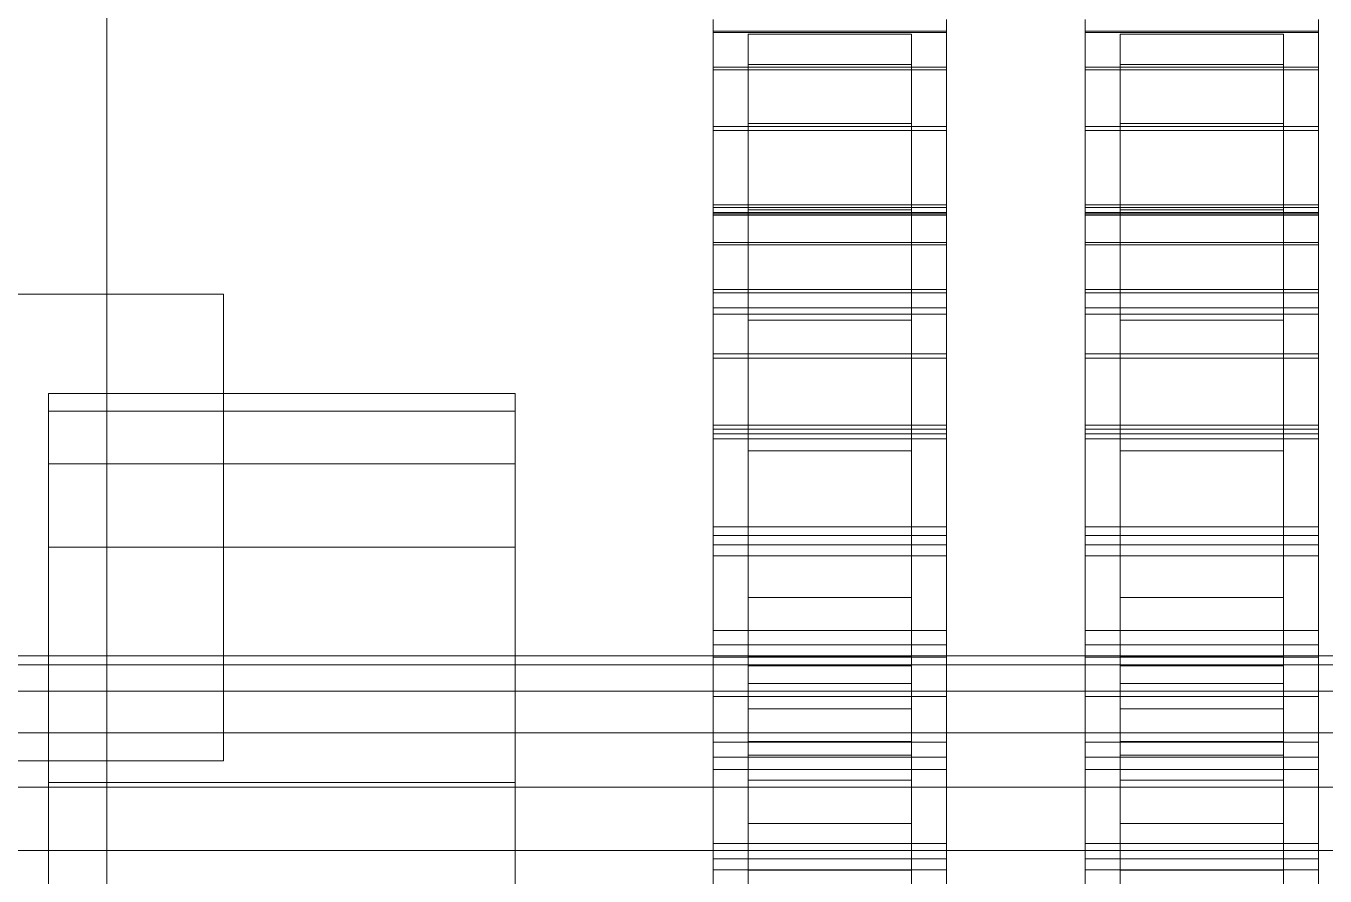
# Model space of a CAD drawing. Header units: millimetres. Extents: x -2500 to 58855, y -53268 to 6837.
# Drawn here: x 1393.1 to 1504.4, y -33229.9 to -33157 of the extents above; entities that cross this region are included whole.
import ezdxf

# ---------------------------------------------------------------- set-up
doc = ezdxf.new("R2010")
doc.units = ezdxf.units.MM
doc.layers.add('frontal_secador', color=7, linetype='Continuous', lineweight=0)

msp = doc.modelspace()

# ---------------------------------------------------------------- linework, layer by layer
at = {"layer": 'frontal_secador'}
for p, q in [((1400, -35335), (1400, -33065)), ((1400, -34650), (1400, -33065)), ((1400, -35350), (1400, -33100)), ((1452, -33157.441), (1452, -33156.445)), ((1452, -33172.325), (1452, -33156.445)), ((1452, -33156.445), (1452, -33157.562)), ((1472, -33156.445), (1472, -33157.441)), ((1472, -33156.445), (1472, -33172.325)), ((1472, -33157.562), (1472, -33156.445)), ((1483.88, -33157.441), (1483.88, -33156.445)), ((1483.88, -33172.325), (1483.88, -33156.445)), ((1483.88, -33156.445), (1483.88, -33157.562)), ((1503.88, -33156.445), (1503.88, -33157.441)), ((1503.88, -33156.445), (1503.88, -33172.325)), ((1503.88, -33157.562), (1503.88, -33156.445)), ((1452, -33160.523), (1452, -33157.441)), ((1452, -33157.441), (1472, -33157.441)), ((1452, -33173.116), (1452, -33157.441)), ((1452, -33157.562), (1472, -33157.562)), ((1452, -33173.212), (1452, -33157.562)), ((1452, -33157.562), (1452, -33160.761)), ((1455, -33160.29), (1455, -33157.709)), ((1455, -33157.709), (1469, -33157.709)), ((1455, -33211.096), (1455, -33157.709)), ((1469, -33157.709), (1469, -33160.29)), ((1469, -33157.709), (1469, -33211.096)), ((1472, -33157.441), (1472, -33160.523)), ((1472, -33157.441), (1472, -33173.116)), ((1472, -33157.562), (1472, -33173.212)), ((1472, -33160.761), (1472, -33157.562)), ((1483.88, -33160.523), (1483.88, -33157.441)), ((1483.88, -33157.441), (1503.88, -33157.441)), ((1483.88, -33173.116), (1483.88, -33157.441)), ((1483.88, -33157.562), (1503.88, -33157.562)), ((1483.88, -33173.212), (1483.88, -33157.562)), ((1483.88, -33157.562), (1483.88, -33160.761)), ((1486.88, -33160.29), (1486.88, -33157.709)), ((1486.88, -33157.709), (1500.88, -33157.709)), ((1486.88, -33211.096), (1486.88, -33157.709)), ((1500.88, -33157.709), (1500.88, -33160.29)), ((1500.88, -33157.709), (1500.88, -33211.096)), ((1503.88, -33157.441), (1503.88, -33160.523)), ((1503.88, -33157.441), (1503.88, -33173.116)), ((1503.88, -33157.562), (1503.88, -33173.212)), ((1503.88, -33160.761), (1503.88, -33157.562)), ((1452, -33165.606), (1452, -33160.523)), ((1452, -33160.523), (1472, -33160.523)), ((1452, -33175.562), (1452, -33160.523)), ((1452, -33160.761), (1472, -33160.761)), ((1452, -33175.752), (1452, -33160.761)), ((1452, -33160.761), (1452, -33165.955)), ((1455, -33165.364), (1455, -33160.29)), ((1455, -33160.29), (1469, -33160.29)), ((1455, -33211.859), (1455, -33160.29)), ((1469, -33160.29), (1469, -33165.364)), ((1469, -33160.29), (1469, -33211.859)), ((1472, -33160.523), (1472, -33165.606)), ((1472, -33160.523), (1472, -33175.562)), ((1472, -33160.761), (1472, -33175.752)), ((1472, -33165.955), (1472, -33160.761)), ((1483.88, -33165.606), (1483.88, -33160.523)), ((1483.88, -33160.523), (1503.88, -33160.523)), ((1483.88, -33175.562), (1483.88, -33160.523)), ((1483.88, -33160.761), (1503.88, -33160.761)), ((1483.88, -33175.752), (1483.88, -33160.761)), ((1483.88, -33160.761), (1483.88, -33165.955)), ((1486.88, -33165.364), (1486.88, -33160.29)), ((1486.88, -33160.29), (1500.88, -33160.29)), ((1486.88, -33211.859), (1486.88, -33160.29)), ((1500.88, -33160.29), (1500.88, -33165.364)), ((1500.88, -33160.29), (1500.88, -33211.859)), ((1503.88, -33160.523), (1503.88, -33165.606)), ((1503.88, -33160.523), (1503.88, -33175.562)), ((1503.88, -33160.761), (1503.88, -33175.752)), ((1503.88, -33165.955), (1503.88, -33160.761)), ((1452, -33172.55), (1452, -33165.606)), ((1452, -33165.606), (1472, -33165.606)), ((1452, -33179.598), (1452, -33165.606)), ((1455, -33172.758), (1455, -33165.364)), ((1455, -33165.364), (1469, -33165.364)), ((1455, -33213.359), (1455, -33165.364)), ((1469, -33165.364), (1469, -33172.758)), ((1469, -33165.364), (1469, -33213.359)), ((1472, -33165.606), (1472, -33172.55)), ((1472, -33165.606), (1472, -33179.598)), ((1483.88, -33172.55), (1483.88, -33165.606)), ((1483.88, -33165.606), (1503.88, -33165.606)), ((1483.88, -33179.598), (1483.88, -33165.606)), ((1486.88, -33172.758), (1486.88, -33165.364)), ((1486.88, -33165.364), (1500.88, -33165.364)), ((1486.88, -33213.359), (1486.88, -33165.364)), ((1500.88, -33165.364), (1500.88, -33172.758)), ((1500.88, -33165.364), (1500.88, -33213.359)), ((1503.88, -33165.606), (1503.88, -33172.55)), ((1503.88, -33165.606), (1503.88, -33179.598)), ((1452, -33165.955), (1472, -33165.955)), ((1452, -33179.875), (1452, -33165.955)), ((1452, -33165.955), (1452, -33173.001)), ((1472, -33165.955), (1472, -33179.875)), ((1472, -33173.001), (1472, -33165.955)), ((1483.88, -33165.955), (1503.88, -33165.955)), ((1483.88, -33179.875), (1483.88, -33165.955)), ((1483.88, -33165.955), (1483.88, -33173.001)), ((1503.88, -33165.955), (1503.88, -33179.875)), ((1503.88, -33173.001), (1503.88, -33165.955)), ((1472, -33172.325), (1452, -33172.325)), ((1452, -33172.325), (1452, -33173.116)), ((1452, -33173.212), (1452, -33172.325)), ((1472, -33173.116), (1472, -33172.325)), ((1472, -33172.325), (1472, -33173.212)), ((1503.88, -33172.325), (1483.88, -33172.325)), ((1483.88, -33172.325), (1483.88, -33173.116)), ((1483.88, -33173.212), (1483.88, -33172.325)), ((1503.88, -33173.116), (1503.88, -33172.325)), ((1503.88, -33172.325), (1503.88, -33173.212)), ((1452, -33181.166), (1452, -33172.55)), ((1452, -33172.55), (1472, -33172.55)), ((1452, -33185.111), (1452, -33172.55)), ((1452, -33173.001), (1472, -33173.001)), ((1452, -33185.469), (1452, -33173.001)), ((1452, -33173.001), (1452, -33181.706)), ((1472, -33173.116), (1452, -33173.116)), ((1452, -33173.116), (1452, -33175.562)), ((1472, -33173.212), (1452, -33173.212)), ((1452, -33175.752), (1452, -33173.212)), ((1455, -33182.221), (1455, -33172.758)), ((1455, -33172.758), (1469, -33172.758)), ((1455, -33215.545), (1455, -33172.758)), ((1469, -33172.758), (1469, -33182.221)), ((1469, -33172.758), (1469, -33215.545)), ((1472, -33172.55), (1472, -33181.166)), ((1472, -33172.55), (1472, -33185.111)), ((1472, -33173.001), (1472, -33185.469)), ((1472, -33181.706), (1472, -33173.001)), ((1472, -33175.562), (1472, -33173.116)), ((1472, -33173.212), (1472, -33175.752)), ((1483.88, -33181.166), (1483.88, -33172.55)), ((1483.88, -33172.55), (1503.88, -33172.55)), ((1483.88, -33185.111), (1483.88, -33172.55)), ((1483.88, -33173.001), (1503.88, -33173.001)), ((1483.88, -33185.469), (1483.88, -33173.001)), ((1483.88, -33173.001), (1483.88, -33181.706)), ((1503.88, -33173.116), (1483.88, -33173.116)), ((1483.88, -33173.116), (1483.88, -33175.562)), ((1503.88, -33173.212), (1483.88, -33173.212)), ((1483.88, -33175.752), (1483.88, -33173.212)), ((1486.88, -33182.221), (1486.88, -33172.758)), ((1486.88, -33172.758), (1500.88, -33172.758)), ((1486.88, -33215.545), (1486.88, -33172.758)), ((1500.88, -33172.758), (1500.88, -33182.221)), ((1500.88, -33172.758), (1500.88, -33215.545)), ((1503.88, -33172.55), (1503.88, -33181.166)), ((1503.88, -33172.55), (1503.88, -33185.111)), ((1503.88, -33173.001), (1503.88, -33185.469)), ((1503.88, -33181.706), (1503.88, -33173.001)), ((1503.88, -33175.562), (1503.88, -33173.116)), ((1503.88, -33173.212), (1503.88, -33175.752)), ((1472, -33175.562), (1452, -33175.562)), ((1452, -33175.562), (1452, -33179.598)), ((1472, -33179.598), (1472, -33175.562)), ((1503.88, -33175.562), (1483.88, -33175.562)), ((1483.88, -33175.562), (1483.88, -33179.598)), ((1503.88, -33179.598), (1503.88, -33175.562)), ((1472, -33175.752), (1452, -33175.752)), ((1452, -33179.875), (1452, -33175.752)), ((1472, -33175.752), (1472, -33179.875)), ((1503.88, -33175.752), (1483.88, -33175.752)), ((1483.88, -33179.875), (1483.88, -33175.752)), ((1503.88, -33175.752), (1503.88, -33179.875)), ((1360, -33180), (1410, -33180)), ((1410, -33220), (1410, -33180)), ((1472, -33179.598), (1452, -33179.598)), ((1452, -33179.598), (1452, -33185.111)), ((1472, -33179.875), (1452, -33179.875)), ((1452, -33185.469), (1452, -33179.875)), ((1472, -33185.111), (1472, -33179.598)), ((1472, -33179.875), (1472, -33185.469)), ((1503.88, -33179.598), (1483.88, -33179.598)), ((1483.88, -33179.598), (1483.88, -33185.111)), ((1503.88, -33179.875), (1483.88, -33179.875)), ((1483.88, -33185.469), (1483.88, -33179.875)), ((1503.88, -33185.111), (1503.88, -33179.598)), ((1503.88, -33179.875), (1503.88, -33185.469)), ((1452, -33191.217), (1452, -33181.166)), ((1452, -33181.166), (1472, -33181.166)), ((1452, -33191.951), (1452, -33181.166)), ((1472, -33181.166), (1472, -33191.217)), ((1472, -33181.166), (1472, -33191.951)), ((1483.88, -33191.217), (1483.88, -33181.166)), ((1483.88, -33181.166), (1503.88, -33181.166)), ((1483.88, -33191.951), (1483.88, -33181.166)), ((1503.88, -33181.166), (1503.88, -33191.217)), ((1503.88, -33181.166), (1503.88, -33191.951)), ((1452, -33181.706), (1472, -33181.706)), ((1452, -33192.38), (1452, -33181.706)), ((1452, -33181.706), (1452, -33191.559)), ((1455, -33193.43), (1455, -33182.221)), ((1455, -33182.221), (1469, -33182.221)), ((1455, -33218.342), (1455, -33182.221)), ((1469, -33182.221), (1469, -33193.43)), ((1469, -33182.221), (1469, -33218.342)), ((1472, -33181.706), (1472, -33192.38)), ((1472, -33191.559), (1472, -33181.706)), ((1483.88, -33181.706), (1503.88, -33181.706)), ((1483.88, -33192.38), (1483.88, -33181.706)), ((1483.88, -33181.706), (1483.88, -33191.559)), ((1486.88, -33193.43), (1486.88, -33182.221)), ((1486.88, -33182.221), (1500.88, -33182.221)), ((1486.88, -33218.342), (1486.88, -33182.221)), ((1500.88, -33182.221), (1500.88, -33193.43)), ((1500.88, -33182.221), (1500.88, -33218.342)), ((1503.88, -33181.706), (1503.88, -33192.38)), ((1503.88, -33191.559), (1503.88, -33181.706)), ((1472, -33185.111), (1452, -33185.111)), ((1452, -33185.111), (1452, -33191.951)), ((1472, -33185.469), (1452, -33185.469)), ((1452, -33192.38), (1452, -33185.469)), ((1472, -33191.951), (1472, -33185.111)), ((1472, -33185.469), (1472, -33192.38)), ((1503.88, -33185.111), (1483.88, -33185.111)), ((1483.88, -33185.111), (1483.88, -33191.951)), ((1503.88, -33185.469), (1483.88, -33185.469)), ((1483.88, -33192.38), (1483.88, -33185.469)), ((1503.88, -33191.951), (1503.88, -33185.111)), ((1503.88, -33185.469), (1503.88, -33192.38)), ((1395, -33190.033), (1395, -33188.5)), ((1395, -33188.5), (1435, -33188.5)), ((1395, -33211), (1395, -33188.5)), ((1435, -33188.5), (1435, -33190.033)), ((1435, -33188.5), (1435, -33211)), ((1395, -33194.529), (1395, -33190.033)), ((1395, -33190.033), (1435, -33190.033)), ((1395, -33211.767), (1395, -33190.033)), ((1435, -33190.033), (1435, -33194.529)), ((1435, -33190.033), (1435, -33211.767)), ((1452, -33202.428), (1452, -33191.217)), ((1452, -33191.217), (1472, -33191.217)), ((1452, -33199.931), (1452, -33191.217)), ((1472, -33191.217), (1472, -33202.428)), ((1472, -33191.217), (1472, -33199.931)), ((1483.88, -33202.428), (1483.88, -33191.217)), ((1483.88, -33191.217), (1503.88, -33191.217)), ((1483.88, -33199.931), (1483.88, -33191.217)), ((1503.88, -33191.217), (1503.88, -33202.428)), ((1503.88, -33191.217), (1503.88, -33199.931)), ((1452, -33191.559), (1452, -33201.47)), ((1472, -33191.559), (1452, -33191.559)), ((1452, -33191.559), (1452, -33200.692)), ((1472, -33191.951), (1452, -33191.951)), ((1452, -33191.951), (1452, -33199.931)), ((1472, -33201.47), (1472, -33191.559)), ((1472, -33200.692), (1472, -33191.559)), ((1472, -33199.931), (1472, -33191.951)), ((1483.88, -33191.559), (1483.88, -33201.47)), ((1503.88, -33191.559), (1483.88, -33191.559)), ((1483.88, -33191.559), (1483.88, -33200.692)), ((1503.88, -33191.951), (1483.88, -33191.951)), ((1483.88, -33191.951), (1483.88, -33199.931)), ((1503.88, -33201.47), (1503.88, -33191.559)), ((1503.88, -33200.692), (1503.88, -33191.559)), ((1503.88, -33199.931), (1503.88, -33191.951)), ((1472, -33192.38), (1452, -33192.38)), ((1452, -33200.692), (1452, -33192.38)), ((1455, -33206.004), (1455, -33193.43)), ((1455, -33193.43), (1469, -33193.43)), ((1455, -33221.655), (1455, -33193.43)), ((1469, -33193.43), (1469, -33206.004)), ((1469, -33193.43), (1469, -33221.655)), ((1472, -33192.38), (1472, -33200.692)), ((1503.88, -33192.38), (1483.88, -33192.38)), ((1483.88, -33200.692), (1483.88, -33192.38)), ((1486.88, -33206.004), (1486.88, -33193.43)), ((1486.88, -33193.43), (1500.88, -33193.43)), ((1486.88, -33221.655), (1486.88, -33193.43)), ((1500.88, -33193.43), (1500.88, -33206.004)), ((1500.88, -33193.43), (1500.88, -33221.655)), ((1503.88, -33192.38), (1503.88, -33200.692)), ((1395, -33201.68), (1395, -33194.529)), ((1395, -33194.529), (1435, -33194.529)), ((1395, -33214.014), (1395, -33194.529)), ((1435, -33194.529), (1435, -33201.68)), ((1435, -33194.529), (1435, -33214.014)), ((1472, -33199.931), (1452, -33199.931)), ((1452, -33199.931), (1452, -33208.831)), ((1472, -33208.831), (1472, -33199.931)), ((1503.88, -33199.931), (1483.88, -33199.931)), ((1483.88, -33199.931), (1483.88, -33208.831)), ((1503.88, -33208.831), (1503.88, -33199.931)), ((1452, -33200.692), (1472, -33200.692)), ((1452, -33210.057), (1452, -33200.692)), ((1472, -33200.692), (1472, -33210.057)), ((1483.88, -33200.692), (1503.88, -33200.692)), ((1483.88, -33210.057), (1483.88, -33200.692)), ((1503.88, -33200.692), (1503.88, -33210.057)), ((1395, -33211), (1395, -33201.68)), ((1395, -33201.68), (1435, -33201.68)), ((1395, -33217.59), (1395, -33201.68)), ((1435, -33201.68), (1435, -33211)), ((1435, -33201.68), (1435, -33217.59)), ((1452, -33201.47), (1472, -33201.47)), ((1452, -33210.057), (1452, -33201.47)), ((1452, -33201.47), (1452, -33211.108)), ((1472, -33201.47), (1472, -33210.057)), ((1472, -33211.108), (1472, -33201.47)), ((1483.88, -33201.47), (1503.88, -33201.47)), ((1483.88, -33210.057), (1483.88, -33201.47)), ((1483.88, -33201.47), (1483.88, -33211.108)), ((1503.88, -33201.47), (1503.88, -33210.057)), ((1503.88, -33211.108), (1503.88, -33201.47)), ((1452, -33214.49), (1452, -33202.428)), ((1452, -33202.428), (1472, -33202.428)), ((1452, -33208.831), (1452, -33202.428)), ((1472, -33202.428), (1472, -33214.49)), ((1472, -33202.428), (1472, -33208.831)), ((1483.88, -33214.49), (1483.88, -33202.428)), ((1483.88, -33202.428), (1503.88, -33202.428)), ((1483.88, -33208.831), (1483.88, -33202.428)), ((1503.88, -33202.428), (1503.88, -33214.49)), ((1503.88, -33202.428), (1503.88, -33208.831)), ((1455, -33219.514), (1455, -33206.004)), ((1455, -33206.004), (1469, -33206.004)), ((1455, -33225.372), (1455, -33206.004)), ((1469, -33206.004), (1469, -33219.514)), ((1469, -33206.004), (1469, -33225.372)), ((1486.88, -33219.514), (1486.88, -33206.004)), ((1486.88, -33206.004), (1500.88, -33206.004)), ((1486.88, -33225.372), (1486.88, -33206.004)), ((1500.88, -33206.004), (1500.88, -33219.514)), ((1500.88, -33206.004), (1500.88, -33225.372)), ((1472, -33208.831), (1452, -33208.831)), ((1452, -33208.831), (1452, -33218.408)), ((1472, -33218.408), (1472, -33208.831)), ((1503.88, -33208.831), (1483.88, -33208.831)), ((1483.88, -33208.831), (1483.88, -33218.408)), ((1503.88, -33218.408), (1503.88, -33208.831)), ((1472, -33210.057), (1452, -33210.057)), ((1452, -33219.696), (1452, -33210.057)), ((1472, -33210.057), (1472, -33219.696)), ((1503.88, -33210.057), (1483.88, -33210.057)), ((1483.88, -33219.696), (1483.88, -33210.057)), ((1503.88, -33210.057), (1503.88, -33219.696)), ((1620, -33211), (1360, -33211)), ((1395, -33221.853), (1395, -33211)), ((1395, -33211), (1435, -33211)), ((1395, -33222.25), (1395, -33211)), ((1395, -33211), (1395, -33211.767)), ((1435, -33211), (1435, -33221.853)), ((1435, -33211), (1435, -33222.25)), ((1435, -33211.767), (1435, -33211)), ((1452, -33211.108), (1472, -33211.108)), ((1452, -33219.696), (1452, -33211.108)), ((1452, -33211.108), (1452, -33220.747)), ((1455, -33211.096), (1455, -33211.859)), ((1469, -33211.096), (1455, -33211.096)), ((1469, -33211.859), (1469, -33211.096)), ((1472, -33211.108), (1472, -33219.696)), ((1472, -33220.747), (1472, -33211.108)), ((1483.88, -33211.108), (1503.88, -33211.108)), ((1483.88, -33219.696), (1483.88, -33211.108)), ((1483.88, -33211.108), (1483.88, -33220.747)), ((1486.88, -33211.096), (1486.88, -33211.859)), ((1500.88, -33211.096), (1486.88, -33211.096)), ((1500.88, -33211.859), (1500.88, -33211.096)), ((1503.88, -33211.108), (1503.88, -33219.696)), ((1503.88, -33220.747), (1503.88, -33211.108)), ((1620, -33211.767), (1360, -33211.767)), ((1395, -33211.767), (1395, -33214.014)), ((1435, -33211.767), (1395, -33211.767)), ((1435, -33214.014), (1435, -33211.767)), ((1455, -33211.859), (1455, -33213.359)), ((1469, -33211.859), (1455, -33211.859)), ((1469, -33213.359), (1469, -33211.859)), ((1486.88, -33211.859), (1486.88, -33213.359)), ((1500.88, -33211.859), (1486.88, -33211.859)), ((1500.88, -33213.359), (1500.88, -33211.859)), ((1455, -33213.359), (1455, -33215.545)), ((1469, -33213.359), (1455, -33213.359)), ((1469, -33215.545), (1469, -33213.359)), ((1486.88, -33213.359), (1486.88, -33215.545)), ((1500.88, -33213.359), (1486.88, -33213.359)), ((1500.88, -33215.545), (1500.88, -33213.359)), ((1620, -33214.014), (1360, -33214.014)), ((1395, -33214.014), (1395, -33217.59)), ((1435, -33214.014), (1395, -33214.014)), ((1435, -33217.59), (1435, -33214.014)), ((1452, -33227.074), (1452, -33214.49)), ((1452, -33214.49), (1472, -33214.49)), ((1452, -33218.408), (1452, -33214.49)), ((1472, -33214.49), (1472, -33227.074)), ((1472, -33214.49), (1472, -33218.408)), ((1483.88, -33227.074), (1483.88, -33214.49)), ((1483.88, -33214.49), (1503.88, -33214.49)), ((1483.88, -33218.408), (1483.88, -33214.49)), ((1503.88, -33214.49), (1503.88, -33227.074)), ((1503.88, -33214.49), (1503.88, -33218.408)), ((1455, -33215.545), (1455, -33218.342)), ((1469, -33215.545), (1455, -33215.545)), ((1469, -33218.342), (1469, -33215.545)), ((1486.88, -33215.545), (1486.88, -33218.342)), ((1500.88, -33215.545), (1486.88, -33215.545)), ((1500.88, -33218.342), (1500.88, -33215.545)), ((1620, -33217.59), (1360, -33217.59)), ((1395, -33217.59), (1395, -33222.25)), ((1435, -33217.59), (1395, -33217.59)), ((1435, -33222.25), (1435, -33217.59)), ((1472, -33218.408), (1452, -33218.408)), ((1452, -33218.408), (1452, -33228.399)), ((1455, -33218.342), (1455, -33221.655)), ((1469, -33218.342), (1455, -33218.342)), ((1469, -33221.655), (1469, -33218.342)), ((1472, -33228.399), (1472, -33218.408)), ((1503.88, -33218.408), (1483.88, -33218.408)), ((1483.88, -33218.408), (1483.88, -33228.399)), ((1486.88, -33218.342), (1486.88, -33221.655)), ((1500.88, -33218.342), (1486.88, -33218.342)), ((1500.88, -33221.655), (1500.88, -33218.342)), ((1503.88, -33228.399), (1503.88, -33218.408)), ((1360, -33220), (1410, -33220)), ((1472, -33219.696), (1452, -33219.696)), ((1452, -33229.334), (1452, -33219.696)), ((1455, -33233.5), (1455, -33219.514)), ((1455, -33219.514), (1469, -33219.514)), ((1455, -33229.366), (1455, -33219.514)), ((1469, -33219.514), (1469, -33233.5)), ((1469, -33219.514), (1469, -33229.366)), ((1472, -33219.696), (1472, -33229.334)), ((1503.88, -33219.696), (1483.88, -33219.696)), ((1483.88, -33229.334), (1483.88, -33219.696)), ((1486.88, -33233.5), (1486.88, -33219.514)), ((1486.88, -33219.514), (1500.88, -33219.514)), ((1486.88, -33229.366), (1486.88, -33219.514)), ((1500.88, -33219.514), (1500.88, -33233.5)), ((1500.88, -33219.514), (1500.88, -33229.366)), ((1503.88, -33219.696), (1503.88, -33229.334)), ((1452, -33220.747), (1472, -33220.747)), ((1452, -33229.334), (1452, -33220.747)), ((1452, -33220.747), (1452, -33230.385)), ((1472, -33220.747), (1472, -33229.334)), ((1472, -33230.385), (1472, -33220.747)), ((1483.88, -33220.747), (1503.88, -33220.747)), ((1483.88, -33229.334), (1483.88, -33220.747)), ((1483.88, -33220.747), (1483.88, -33230.385)), ((1503.88, -33220.747), (1503.88, -33229.334)), ((1503.88, -33230.385), (1503.88, -33220.747)), ((1620, -33222.25), (1360, -33222.25)), ((1395, -33233.5), (1395, -33221.853)), ((1395, -33221.853), (1435, -33221.853)), ((1395, -33227.677), (1395, -33221.853)), ((1395, -33222.25), (1395, -33227.677)), ((1435, -33222.25), (1395, -33222.25)), ((1435, -33221.853), (1435, -33233.5)), ((1435, -33221.853), (1435, -33227.677)), ((1435, -33227.677), (1435, -33222.25)), ((1455, -33221.655), (1455, -33225.372)), ((1469, -33221.655), (1455, -33221.655)), ((1469, -33225.372), (1469, -33221.655)), ((1486.88, -33221.655), (1486.88, -33225.372)), ((1500.88, -33221.655), (1486.88, -33221.655)), ((1500.88, -33225.372), (1500.88, -33221.655)), ((1455, -33225.372), (1455, -33229.366)), ((1469, -33225.372), (1455, -33225.372)), ((1469, -33229.366), (1469, -33225.372)), ((1486.88, -33225.372), (1486.88, -33229.366)), ((1500.88, -33225.372), (1486.88, -33225.372)), ((1500.88, -33229.366), (1500.88, -33225.372)), ((1620, -33227.677), (1360, -33227.677)), ((1395, -33227.677), (1395, -33233.5)), ((1435, -33227.677), (1395, -33227.677)), ((1435, -33233.5), (1435, -33227.677)), ((1452, -33239.834), (1452, -33227.074)), ((1452, -33227.074), (1472, -33227.074)), ((1452, -33228.399), (1452, -33227.074)), ((1472, -33227.074), (1472, -33239.834)), ((1472, -33227.074), (1472, -33228.399)), ((1483.88, -33239.834), (1483.88, -33227.074)), ((1483.88, -33227.074), (1503.88, -33227.074)), ((1483.88, -33228.399), (1483.88, -33227.074)), ((1503.88, -33227.074), (1503.88, -33239.834)), ((1503.88, -33227.074), (1503.88, -33228.399)), ((1472, -33228.399), (1452, -33228.399)), ((1452, -33228.399), (1452, -33238.529)), ((1472, -33238.529), (1472, -33228.399)), ((1503.88, -33228.399), (1483.88, -33228.399)), ((1483.88, -33228.399), (1483.88, -33238.529)), ((1503.88, -33238.529), (1503.88, -33228.399)), ((1472, -33229.334), (1452, -33229.334)), ((1452, -33238.973), (1452, -33229.334)), ((1455, -33229.366), (1455, -33233.5)), ((1469, -33229.366), (1455, -33229.366)), ((1469, -33233.5), (1469, -33229.366)), ((1472, -33229.334), (1472, -33238.973)), ((1503.88, -33229.334), (1483.88, -33229.334)), ((1483.88, -33238.973), (1483.88, -33229.334)), ((1486.88, -33229.366), (1486.88, -33233.5)), ((1500.88, -33229.366), (1486.88, -33229.366)), ((1500.88, -33233.5), (1500.88, -33229.366)), ((1503.88, -33229.334), (1503.88, -33238.973))]:
    msp.add_line(p, q, dxfattribs=at)

doc.saveas('drawing.dxf')
